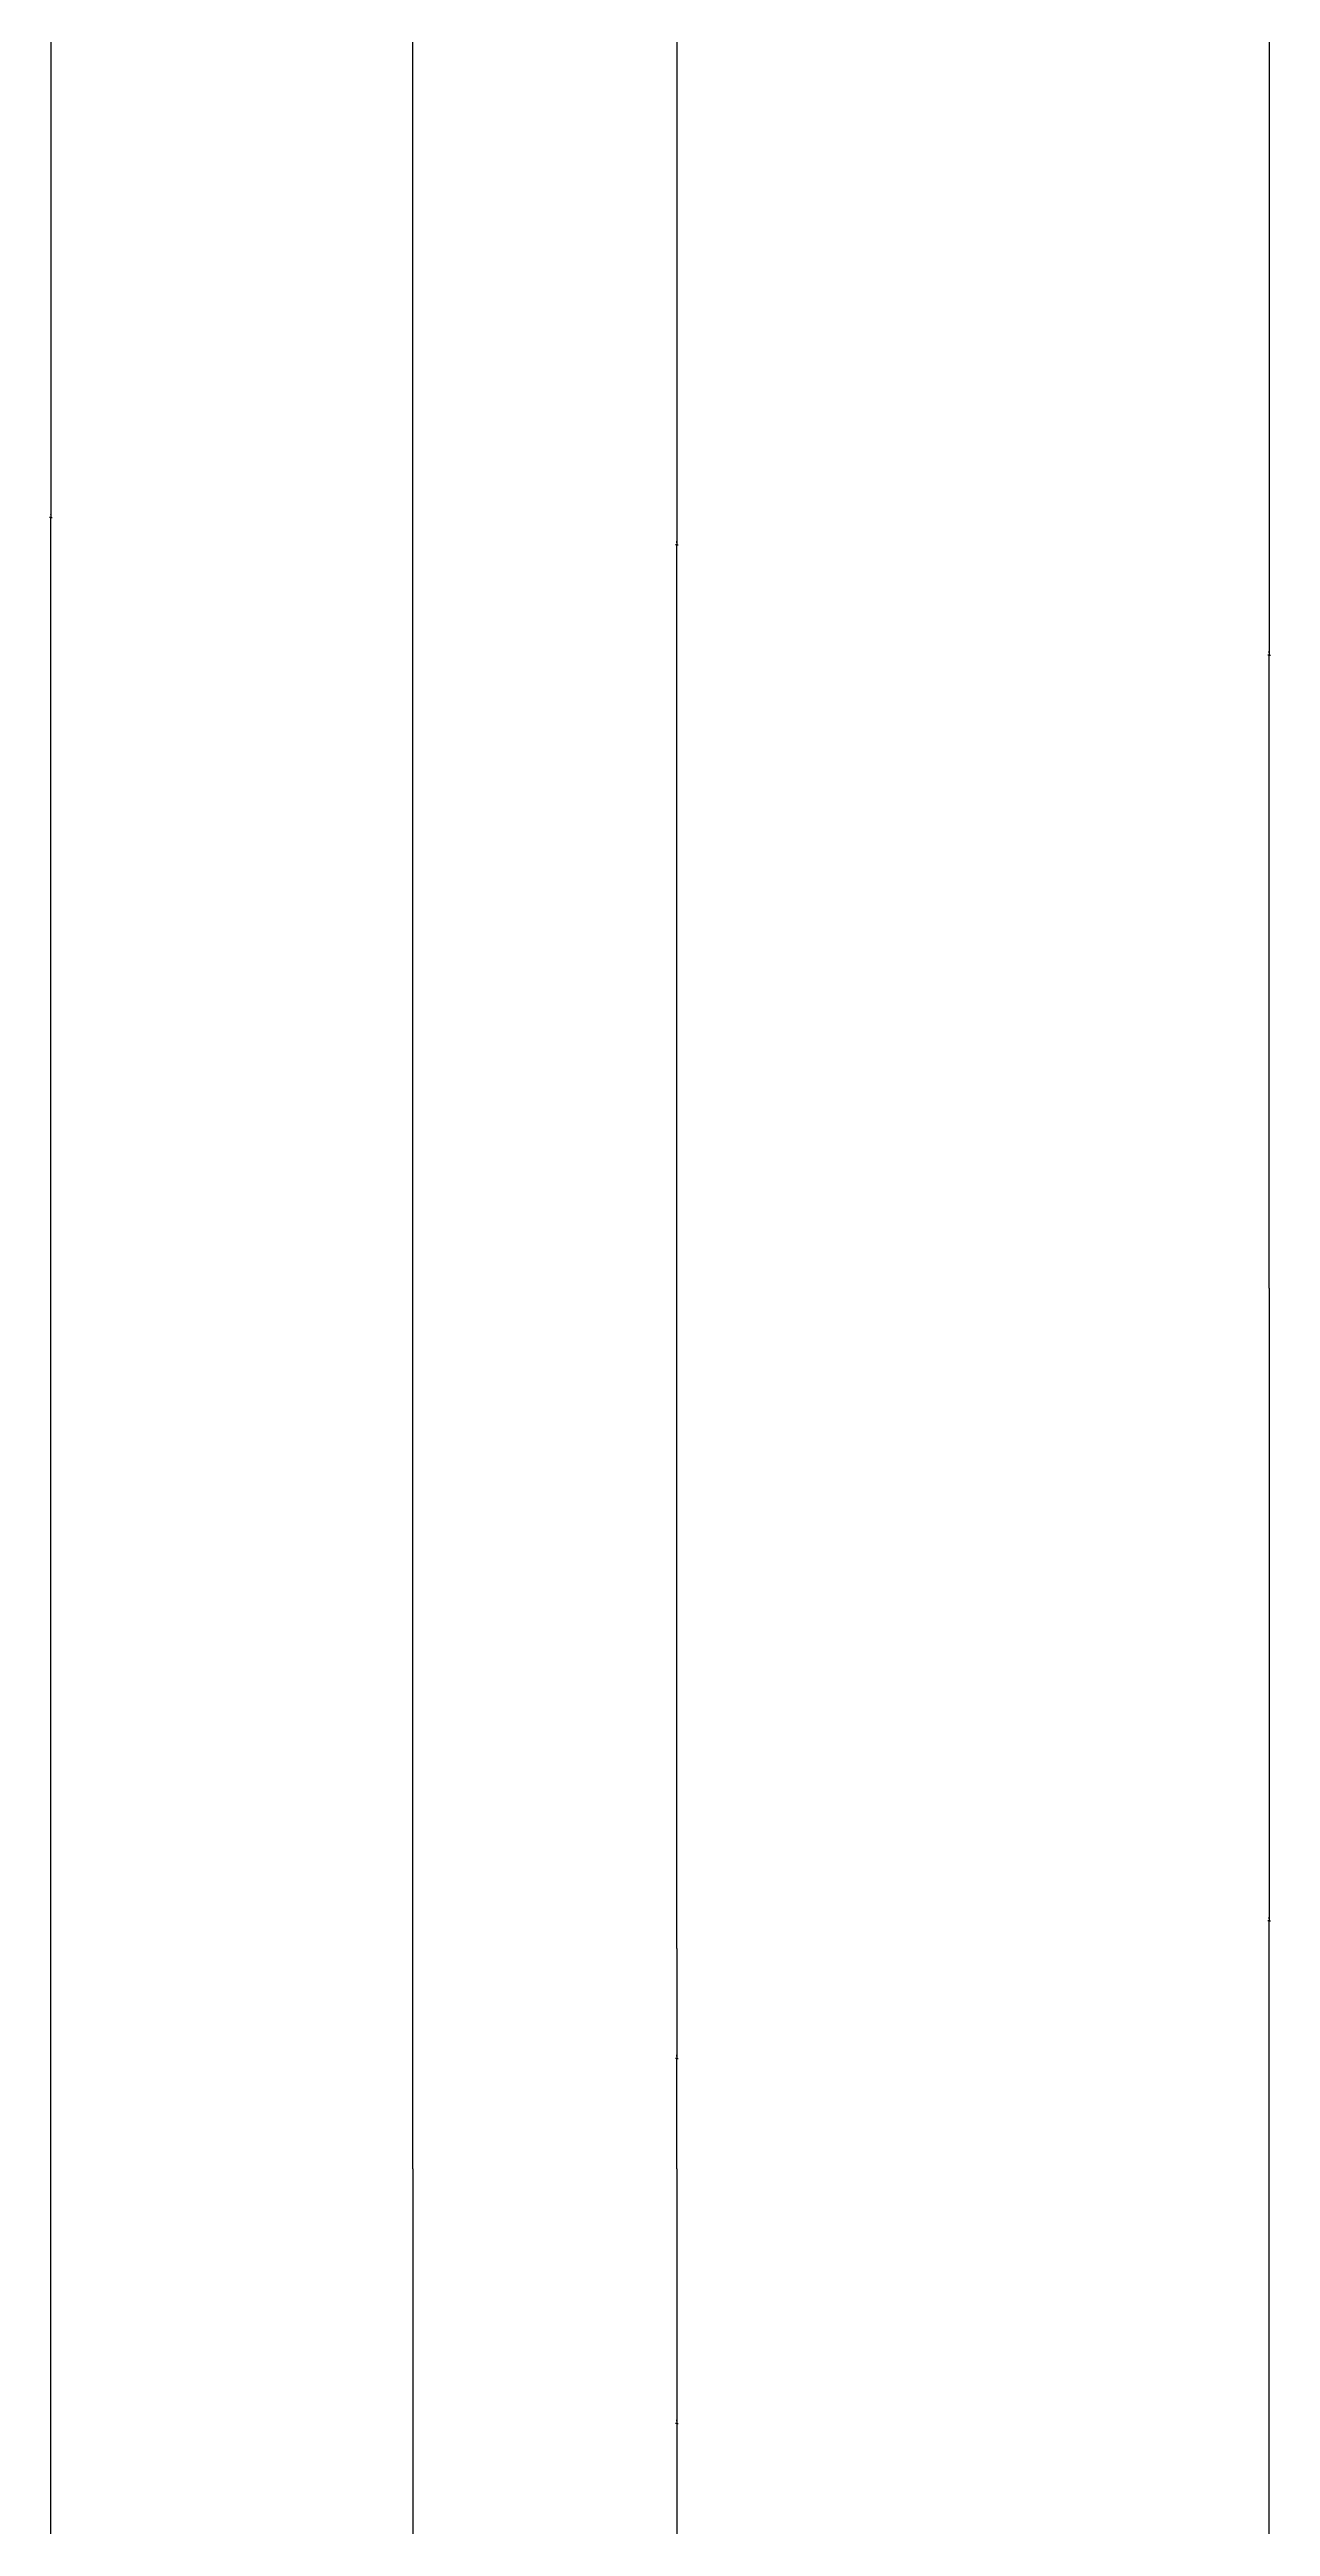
# Model space of a CAD drawing. Header units: metres. Extents: x 186 to 5383, y 145 to 6983.
# Drawn here: x 186 to 630, y 4326 to 5226 of the extents above; entities that cross this region are included whole.
import ezdxf

# ---------------------------------------------------------------- set-up
doc = ezdxf.new("R2010")
doc.units = ezdxf.units.M
doc.layers.add('DIM', color=3, linetype='Continuous')
doc.dimstyles.get("Standard").update_dxf_attribs({"dimtxt": 2.5, "dimasz": 2.5, "dimexe": 1.25, "dimexo": 0.625, "dimtad": 1, "dimcen": 2.5, "dimazin": 3, "dimtfac": 1, "dimtmove": 0, "dimatfit": 3})

# ---------------------------------------------------------------- blocks, each defined once
blk = doc.blocks.new('*D10')
for p, q in [((186.41, 6555.62), (186.41, 5055.62)), ((186.16, 5055.62), (185.91, 5055.62)), ((186.41, 3555.62), (186.41, 5055.62)), ((186.41, 5055.62), (186.41, 5055.62)), ((186.66, 5055.62), (186.91, 5055.62))]:
    blk.add_line(p, q)
at = {"layer": 'Defpoints'}
for p in [(186.41, 6555.62), (186.41, 5055.62), (186.41, 3555.62)]:
    blk.add_point(p, dxfattribs=at)
at = {"layer": 'DIM', "insert": (186.41, 5056.745), "char_height": 1, "attachment_point": 5}
blk.add_mtext('0', dxfattribs=at)
blk = doc.blocks.new('*D11')
for p, q in [((629.01, 5235.62), (629.01, 5005.62)), ((628.76, 5005.62), (628.51, 5005.62)), ((629.01, 4775.62), (629.01, 5005.62)), ((629.01, 5005.62), (629.01, 5005.62)), ((629.26, 5005.62), (629.51, 5005.62))]:
    blk.add_line(p, q)
at = {"layer": 'Defpoints'}
for p in [(629.01, 5235.62), (629.01, 5005.62), (629.01, 4775.62)]:
    blk.add_point(p, dxfattribs=at)
at = {"layer": 'DIM', "insert": (629.01, 5006.745), "char_height": 1, "attachment_point": 5}
blk.add_mtext('0', dxfattribs=at)
blk = doc.blocks.new('*D12')
for p, q in [((413.81, 5555.62), (413.81, 5045.62)), ((413.56, 5045.62), (413.31, 5045.62)), ((413.81, 4535.62), (413.81, 5045.62)), ((413.81, 5045.62), (413.81, 5045.62)), ((414.06, 5045.62), (414.31, 5045.62))]:
    blk.add_line(p, q)
at = {"layer": 'Defpoints'}
for p in [(413.81, 5555.62), (413.81, 5045.62), (413.81, 4535.62)]:
    blk.add_point(p, dxfattribs=at)
at = {"layer": 'DIM', "insert": (413.81, 5046.745), "char_height": 1, "attachment_point": 5}
blk.add_mtext('0', dxfattribs=at)
blk = doc.blocks.new('*D13')
for p, q in [((317.94, 6095.62), (317.94, 5275.62)), ((317.69, 5275.62), (317.44, 5275.62)), ((317.94, 4455.62), (317.94, 5275.62)), ((317.94, 5275.62), (317.94, 5275.62)), ((318.19, 5275.62), (318.44, 5275.62))]:
    blk.add_line(p, q)
at = {"layer": 'Defpoints'}
for p in [(317.94, 6095.62), (317.94, 5275.62), (317.94, 4455.62)]:
    blk.add_point(p, dxfattribs=at)
at = {"layer": 'DIM', "insert": (317.94, 5276.745), "char_height": 1, "attachment_point": 5}
blk.add_mtext('0', dxfattribs=at)
blk = doc.blocks.new('*D14')
for p, q in [((413.81, 4405.62), (413.81, 4130.62)), ((413.56, 4130.62), (413.31, 4130.62)), ((413.81, 3855.62), (413.81, 4130.62)), ((413.81, 4130.62), (413.81, 4130.62)), ((414.06, 4130.62), (414.31, 4130.62))]:
    blk.add_line(p, q)
at = {"layer": 'Defpoints'}
for p in [(413.81, 4405.62), (413.81, 4130.62), (413.81, 3855.62)]:
    blk.add_point(p, dxfattribs=at)
at = {"layer": 'DIM', "insert": (413.81, 4131.745), "char_height": 1, "attachment_point": 5}
blk.add_mtext('0', dxfattribs=at)
blk = doc.blocks.new('*D16')
for p, q in [((317.94, 4455.62), (317.94, 4005.62)), ((308.275, 4005.62), (303.36, 4005.62)), ((303.61, 3555.62), (303.61, 4005.62)), ((318.19, 4005.62), (313.275, 4005.62))]:
    blk.add_line(p, q)
at = {"layer": 'Defpoints'}
for p in [(317.94, 4455.62), (317.94, 4005.62), (303.61, 3555.62)]:
    blk.add_point(p, dxfattribs=at)
at = {"layer": 'DIM', "insert": (310.775, 4005.62), "char_height": 1, "attachment_point": 5}
blk.add_mtext('14,33', dxfattribs=at)
blk = doc.blocks.new('*D18')
for p, q in [((629.01, 4775.62), (629.01, 4545.62)), ((628.76, 4545.62), (628.51, 4545.62)), ((629.01, 4315.62), (629.01, 4545.62)), ((629.01, 4545.62), (629.01, 4545.62)), ((629.26, 4545.62), (629.51, 4545.62))]:
    blk.add_line(p, q)
at = {"layer": 'Defpoints'}
for p in [(629.01, 4775.62), (629.01, 4545.62), (629.01, 4315.62)]:
    blk.add_point(p, dxfattribs=at)
at = {"layer": 'DIM', "insert": (629.01, 4546.745), "char_height": 1, "attachment_point": 5}
blk.add_mtext('0', dxfattribs=at)
blk = doc.blocks.new('*D19')
for p, q in [((413.81, 4455.62), (413.81, 4363)), ((413.81, 4405.62), (413.81, 4363)), ((413.56, 4363), (413.31, 4363)), ((413.81, 4363), (413.81, 4363)), ((414.06, 4363), (414.31, 4363))]:
    blk.add_line(p, q)
at = {"layer": 'Defpoints'}
for p in [(413.81, 4455.62), (413.81, 4405.62), (413.81, 4363)]:
    blk.add_point(p, dxfattribs=at)
at = {"layer": 'DIM', "insert": (413.81, 4364.125), "char_height": 1, "attachment_point": 5}
blk.add_mtext('0', dxfattribs=at)
blk = doc.blocks.new('*D20')
for p, q in [((413.81, 4535.62), (413.81, 4495.62)), ((413.56, 4495.62), (413.31, 4495.62)), ((413.81, 4455.62), (413.81, 4495.62)), ((413.81, 4495.62), (413.81, 4495.62)), ((414.06, 4495.62), (414.31, 4495.62))]:
    blk.add_line(p, q)
at = {"layer": 'Defpoints'}
for p in [(413.81, 4535.62), (413.81, 4495.62), (413.81, 4455.62)]:
    blk.add_point(p, dxfattribs=at)
at = {"layer": 'DIM', "insert": (413.81, 4496.745), "char_height": 1, "attachment_point": 5}
blk.add_mtext('0', dxfattribs=at)

msp = doc.modelspace()

# ---------------------------------------------------------------- dimensions: what is measured, and where the dimension line sits
at = {"layer": 'DIM'}
for base, p1, p2, picture, middle in [((186.41, 5055.62), (186.41, 6555.62), (186.41, 3555.62), '*D10', (186.41, 5056.745)), ((317.94, 5275.62), (317.94, 6095.62), (317.94, 4455.62), '*D13', (317.94, 5276.745)), ((413.81, 5045.62), (413.81, 5555.62), (413.81, 4535.62), '*D12', (413.81, 5046.745)), ((629.01, 5005.62), (629.01, 5235.62), (629.01, 4775.62), '*D11', (629.01, 5006.745)), ((629.01, 4545.62), (629.01, 4775.62), (629.01, 4315.62), '*D18', (629.01, 4546.745)), ((413.81, 4495.62), (413.81, 4535.62), (413.81, 4455.62), '*D20', (413.81, 4496.745)), ((317.94, 4005.62), (317.94, 4455.62), (303.61, 3555.62), '*D16', (310.775, 4005.62)), ((413.81, 4363), (413.81, 4455.62), (413.81, 4405.62), '*D19', (413.81, 4364.125)), ((413.81, 4130.62), (413.81, 4405.62), (413.81, 3855.62), '*D14', (413.81, 4131.745))]:
    dim = msp.add_linear_dim(base=base, p1=p1, p2=p2, dimstyle='Standard', dxfattribs=at)
    dim.commit()
    dim.dimension.update_dxf_attribs({"geometry": picture, "text_midpoint": middle})

doc.saveas('drawing.dxf')
